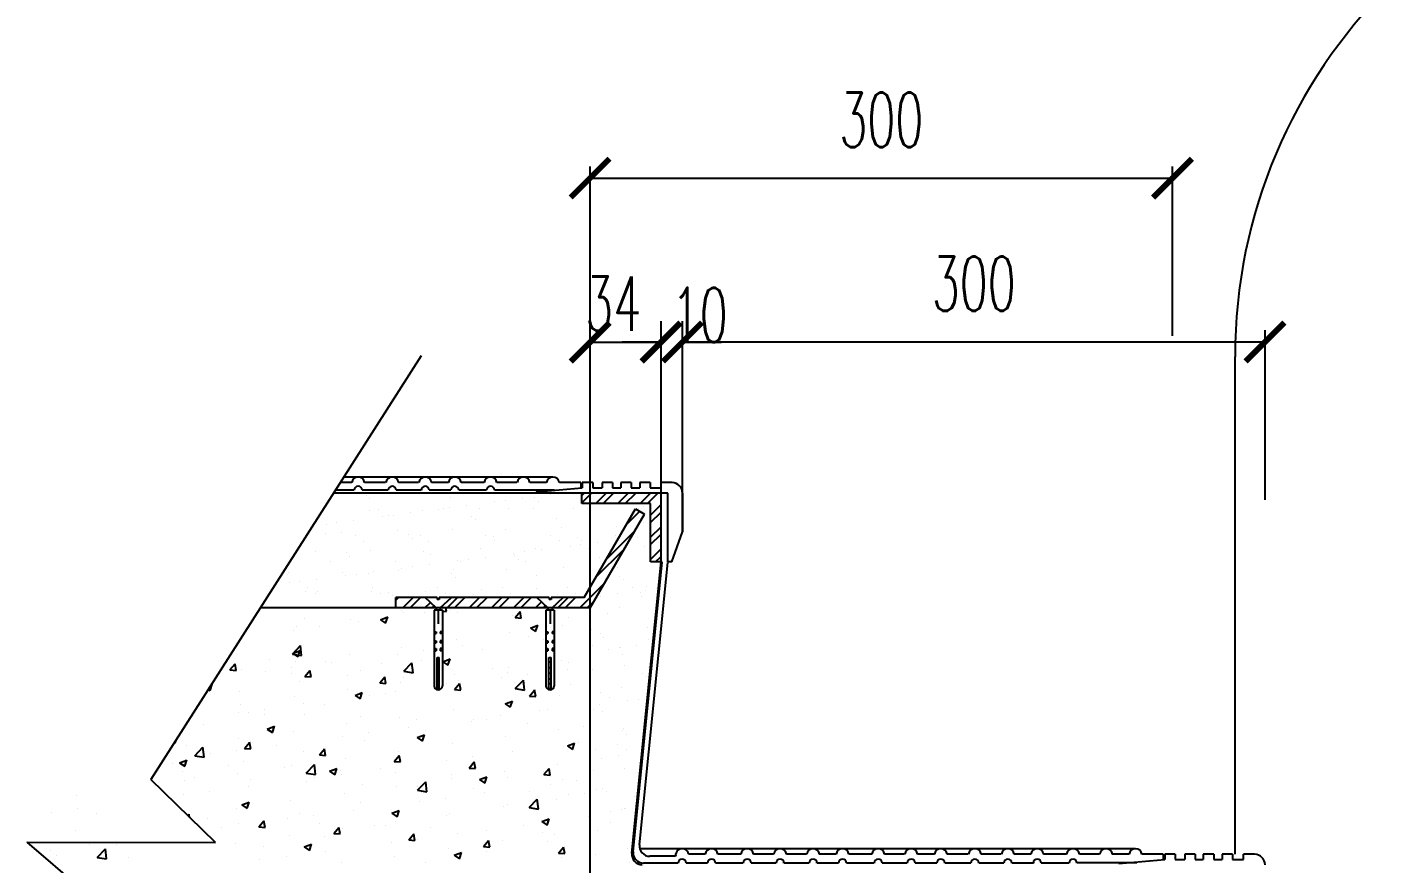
# Model space of a CAD drawing. Extents: x 417906 to 836305, y 43280 to 86914.
# Drawn here: x 418117.384 to 418120.856, y 43442.264 to 43444.416 of the extents above; entities that cross this region are included whole.
import ezdxf

# ---------------------------------------------------------------- set-up
doc = ezdxf.new("R2010")
doc.units = 0
doc.header["$MEASUREMENT"] = 0
doc.header["$PDMODE"] = 3
doc.header["$PDSIZE"] = 0.1
doc.layers.get('0').update_dxf_attribs({"linetype": 'CONTINUOUS'})
doc.layers.get('DEFPOINTS').update_dxf_attribs({"linetype": 'CONTINUOUS'})
for name, color, linetype in [('DIM', 4, 'CONTINUOUS'), ('ELE', 3, 'CONTINUOUS'), ('WALL', 6, 'CONTINUOUS')]:
    doc.layers.add(name, color=color, linetype=linetype)
doc.styles.add('ROMANS', font='ROMANS.shx', dxfattribs={"width": 0.6})
doc.dimstyles.new('R50', dxfattribs={"dimscale": 0, "dimtxt": 0.14, "dimasz": 0.1, "dimexe": 0.03, "dimexo": 0.03, "dimgap": 0.08, "dimtad": 1, "dimdec": 0, "dimlfac": 1000, "dimzin": 13, "dimdsep": 46, "dimtxsty": 'ROMANS', "dimblk": 'ARCHTICK', "dimcen": 0.09, "dimclrd": 4, "dimclre": 4, "dimclrt": 2, "dimadec": 0, "dimazin": 0, "dimtfac": 1, "dimtdec": 0, "dimtofl": 0, "dimtmove": 2, "dimatfit": 3, "dimldrblk": 'CLOSEDBLANK', "dimfxl": 0, "dimtolj": 1, "dimtzin": 0, "dimarcsym": 0})

# ---------------------------------------------------------------- blocks, each defined once
blk = doc.blocks.new('*X40')
at = {"layer": 'DIM', "color": 0}
for p, q in [((159.7671, 409.0146), (159.8138, 409.0612)), ((159.7671, 409.0499), (159.7784, 409.0612)), ((159.8345, 409.0112), (159.8845, 409.0612)), ((159.8698, 409.0112), (159.9198, 409.0612)), ((159.9405, 409.0112), (159.9905, 409.0612)), ((159.9759, 409.0112), (160.0259, 409.0612)), ((160.0466, 409.0112), (160.0966, 409.0612)), ((160.082, 409.0112), (160.132, 409.0612)), ((160.0971, 408.9557), (160.1471, 409.0057)), ((160.0971, 408.9203), (160.1471, 408.9703)), ((160.0971, 408.8496), (160.1471, 408.8996)), ((160.0971, 408.8142), (160.1471, 408.8642)), ((160.0971, 408.7435), (160.1471, 408.7935)), ((160.1202, 408.7312), (160.1471, 408.7582))]:
    blk.add_line(p, q, dxfattribs=at)
blk = doc.blocks.new('_ARCHTICK')
at = {"color": 0, "linetype": 'ByBlock', "const_width": 0.15}
blk.add_lwpolyline([(-0.5, -0.5), (0.5, 0.5)], dxfattribs=at)
blk = doc.blocks.new('*D62')
at = {"layer": 'DEFPOINTS', "color": 0}
for p in [(418119.0171, 43443.6047), (418118.8343, 43443.37), (418119.0171, 43443.37)]:
    blk.add_point(p, dxfattribs=at)
at = {"layer": 'DIM', "color": 4, "lineweight": -2}
for p, q in [((418118.8343, 43443.4), (418118.8343, 43443.6347)), ((418119.0171, 43443.4), (418119.0171, 43443.6347)), ((418118.8343, 43443.6047), (418119.0171, 43443.6047))]:
    blk.add_line(p, q, dxfattribs=at)
at = {"layer": 'DIM', "color": 4, "lineweight": -2, "xscale": 0.1, "yscale": 0.1, "zscale": 0.1, "rotation": 180}
blk.add_blockref('_ARCHTICK', (418118.8343, 43443.6047), dxfattribs=at)
at = {"layer": 'DIM', "color": 4, "lineweight": -2, "xscale": 0.1, "yscale": 0.1, "zscale": 0.1}
blk.add_blockref('_ARCHTICK', (418119.0171, 43443.6047), dxfattribs=at)
at = {"layer": 'DIM', "color": 2, "insert": (418118.8939, 43443.7039), "char_height": 0.14, "attachment_point": 5, "style": 'ROMANS'}
blk.add_mtext('\\A1;34', dxfattribs=at)
blk = doc.blocks.new('_ClosedBlank')
at = {"color": 0, "linetype": 'ByBlock', "lineweight": -2}
for p, q in [((-1, 0.167), (0, 0)), ((-1, 0.167), (-1, -0.167)), ((0, 0), (-1, -0.167))]:
    blk.add_line(p, q, dxfattribs=at)
blk = doc.blocks.new('*D61')
at = {"layer": 'DEFPOINTS', "color": 0}
for p in [(418119.0724, 43443.6051), (418119.0171, 43443.391), (418119.0724, 43443.391)]:
    blk.add_point(p, dxfattribs=at)
at = {"layer": 'DIM', "color": 4, "lineweight": -2}
for p, q in [((418119.0171, 43443.421), (418119.0171, 43443.6351)), ((418119.0724, 43443.421), (418119.0724, 43443.6351)), ((418119.0171, 43443.6051), (418118.9171, 43443.6051)), ((418119.0724, 43443.6051), (418119.1724, 43443.6051))]:
    blk.add_line(p, q, dxfattribs=at)
at = {"layer": 'DIM', "color": 4, "lineweight": -2, "xscale": 0.1, "yscale": 0.1, "zscale": 0.1}
blk.add_blockref('_ARCHTICK', (418119.0171, 43443.6051), dxfattribs=at)
at = {"layer": 'DIM', "color": 4, "lineweight": -2, "xscale": 0.1, "yscale": 0.1, "zscale": 0.1, "rotation": 180}
blk.add_blockref('_ARCHTICK', (418119.0724, 43443.6051), dxfattribs=at)
at = {"layer": 'DIM', "color": 2, "insert": (418119.1168, 43443.6748), "char_height": 0.14, "attachment_point": 5, "style": 'ROMANS'}
blk.add_mtext('\\A1;10', dxfattribs=at)
blk = doc.blocks.new('*D60')
at = {"layer": 'DEFPOINTS', "color": 0}
for p in [(418120.5724, 43443.6053), (418119.0724, 43443.1691), (418120.5724, 43443.1691)]:
    blk.add_point(p, dxfattribs=at)
at = {"layer": 'DIM', "color": 4, "lineweight": -2}
for p, q in [((418119.0724, 43443.1991), (418119.0724, 43443.6353)), ((418120.5724, 43443.1991), (418120.5724, 43443.6353)), ((418119.0724, 43443.6053), (418120.5724, 43443.6053))]:
    blk.add_line(p, q, dxfattribs=at)
at = {"layer": 'DIM', "color": 4, "lineweight": -2, "xscale": 0.1, "yscale": 0.1, "zscale": 0.1, "rotation": 180}
blk.add_blockref('_ARCHTICK', (418119.0724, 43443.6053), dxfattribs=at)
at = {"layer": 'DIM', "color": 4, "lineweight": -2, "xscale": 0.1, "yscale": 0.1, "zscale": 0.1}
blk.add_blockref('_ARCHTICK', (418120.5724, 43443.6053), dxfattribs=at)
at = {"layer": 'DIM', "color": 2, "insert": (418119.8224, 43443.7553), "char_height": 0.14, "attachment_point": 5, "style": 'ROMANS'}
blk.add_mtext('\\A1;300', dxfattribs=at)
blk = doc.blocks.new('*D59')
at = {"layer": 'DEFPOINTS', "color": 0}
for p in [(418120.3343, 43444.0272), (418118.8343, 43443.591), (418120.3343, 43443.591)]:
    blk.add_point(p, dxfattribs=at)
at = {"layer": 'DIM', "color": 4, "lineweight": -2}
for p, q in [((418118.8343, 43443.621), (418118.8343, 43444.0572)), ((418120.3343, 43443.621), (418120.3343, 43444.0572)), ((418118.8343, 43444.0272), (418120.3343, 43444.0272))]:
    blk.add_line(p, q, dxfattribs=at)
at = {"layer": 'DIM', "color": 4, "lineweight": -2, "xscale": 0.1, "yscale": 0.1, "zscale": 0.1, "rotation": 180}
blk.add_blockref('_ARCHTICK', (418118.8343, 43444.0272), dxfattribs=at)
at = {"layer": 'DIM', "color": 4, "lineweight": -2, "xscale": 0.1, "yscale": 0.1, "zscale": 0.1}
blk.add_blockref('_ARCHTICK', (418120.3343, 43444.0272), dxfattribs=at)
at = {"layer": 'DIM', "color": 2, "insert": (418119.5843, 43444.1772), "char_height": 0.14, "attachment_point": 5, "style": 'ROMANS'}
blk.add_mtext('\\A1;300', dxfattribs=at)
blk = doc.blocks.new('*X39')
at = {"layer": 'DIM', "color": 0}
for p, q in [((159.9804, 408.9097), (160.0444, 408.9736)), ((159.8828, 408.7413), (160.0204, 408.8789)), ((159.834, 408.6571), (159.9716, 408.7948)), ((159.7587, 408.5112), (159.8739, 408.6264)), ((158.8771, 408.5488), (158.8895, 408.5612)), ((158.9102, 408.5112), (158.9602, 408.5612)), ((158.9456, 408.5112), (158.9956, 408.5612)), ((159.0163, 408.5112), (159.0424, 408.5373)), ((159.0516, 408.5112), (159.0606, 408.5202)), ((159.1223, 408.5112), (159.1723, 408.5612)), ((159.1577, 408.5112), (159.2077, 408.5612)), ((159.2284, 408.5112), (159.2784, 408.5612)), ((159.2638, 408.5112), (159.3138, 408.5612)), ((159.3345, 408.5112), (159.3845, 408.5612)), ((159.3698, 408.5112), (159.4198, 408.5612)), ((159.4405, 408.5112), (159.4905, 408.5612)), ((159.4759, 408.5112), (159.5259, 408.5612)), ((159.5466, 408.5112), (159.5752, 408.5398)), ((159.582, 408.5112), (159.5934, 408.5227)), ((159.6527, 408.5112), (159.7027, 408.5612)), ((159.688, 408.5112), (159.738, 408.5612)), ((159.7941, 408.5112), (159.8251, 408.5422))]:
    blk.add_line(p, q, dxfattribs=at)
blk = doc.blocks.new('*X35')
at = {"layer": 'DIM', "color": 0}
for p, q in [((158.6369, 408.5107), (158.6369, 408.5107)), ((158.73, 408.5089), (158.73, 408.5089)), ((159.1001, 408.5098), (159.1013, 408.5112)), ((159.119, 408.4942), (159.1159, 408.5112)), ((159.1406, 408.5038), (159.1406, 408.5038)), ((158.4384, 408.4589), (158.4384, 408.4589)), ((158.6595, 408.4557), (158.6595, 408.4557)), ((158.6997, 408.4458), (158.6997, 408.4458)), ((158.8031, 408.4545), (158.8381, 408.4679)), ((158.8031, 408.4545), (158.8279, 408.4377)), ((158.8279, 408.4378), (158.8381, 408.468)), ((158.9038, 408.4994), (158.9038, 408.4994)), ((158.9121, 408.4878), (158.9121, 408.4878)), ((159.0154, 408.4873), (159.0154, 408.4873)), ((159.1001, 408.4958), (159.119, 408.4941)), ((159.1707, 408.4881), (159.1707, 408.4881)), ((159.4376, 408.4768), (159.4376, 408.4768)), ((159.4478, 408.4654), (159.4719, 408.4941)), ((159.4478, 408.4654), (159.4777, 408.4627)), ((159.4777, 408.4628), (159.4719, 408.4942)), ((159.7045, 408.4655), (159.7045, 408.4655)), ((158.3851, 408.4044), (158.3851, 408.4044)), ((158.4028, 408.4205), (158.4028, 408.4205)), ((158.5103, 408.4208), (158.5103, 408.4208)), ((159.4224, 408.394), (159.4224, 408.394)), ((159.5216, 408.4145), (159.5566, 408.4279)), ((159.5216, 408.4145), (159.5465, 408.3977)), ((159.5465, 408.3977), (159.5566, 408.428)), ((159.6394, 408.3896), (159.6394, 408.3896)), ((159.675, 408.426), (159.675, 408.426)), ((159.8064, 408.434), (159.8071, 408.4348)), ((159.8064, 408.434), (159.8071, 408.4339)), ((158.3815, 408.2903), (158.4204, 408.3309)), ((158.4259, 408.2835), (158.4204, 408.331)), ((158.906, 408.3213), (158.906, 408.3213)), ((159.1657, 408.3588), (159.1657, 408.3588)), ((159.1984, 408.3315), (159.1984, 408.3315)), ((159.2925, 408.3107), (159.2925, 408.3107)), ((159.5142, 408.3731), (159.5142, 408.3731)), ((159.5841, 408.3608), (159.5841, 408.3608)), ((158.2726, 408.2664), (158.2726, 408.2664)), ((158.3815, 408.2903), (158.4259, 408.2834)), ((158.383, 408.2932), (158.418, 408.3067)), ((158.383, 408.2932), (158.4078, 408.2765)), ((158.3967, 408.2541), (158.3967, 408.2541)), ((158.4078, 408.2765), (158.418, 408.3067)), ((158.5395, 408.2552), (158.5395, 408.2552)), ((158.5681, 408.2486), (158.5681, 408.2486)), ((158.6535, 408.2893), (158.6535, 408.2893)), ((158.8839, 408.2901), (158.8839, 408.2901)), ((158.9151, 408.2076), (158.954, 408.2482)), ((158.9596, 408.2007), (158.954, 408.2482)), ((159.001, 408.2607), (159.001, 408.2607)), ((159.0091, 408.3066), (159.0091, 408.3066)), ((159.1015, 408.2532), (159.1365, 408.2666)), ((159.1015, 408.2532), (159.1264, 408.2364)), ((159.1264, 408.2365), (159.1365, 408.2667)), ((159.6689, 408.2596), (159.6689, 408.2596)), ((159.704, 408.251), (159.704, 408.251)), ((158.0826, 408.2148), (158.1067, 408.2435)), ((158.0826, 408.2148), (158.1125, 408.2121)), ((158.1125, 408.2122), (158.1067, 408.2436)), ((158.1111, 408.2105), (158.1111, 408.2105)), ((158.1371, 408.2166), (158.1371, 408.2166)), ((158.2536, 408.2072), (158.2536, 408.2072)), ((158.378, 408.1993), (158.378, 408.1993)), ((158.3788, 408.2236), (158.3788, 408.2236)), ((158.4413, 408.1834), (158.4654, 408.2121)), ((158.4413, 408.1834), (158.4711, 408.1808)), ((158.4711, 408.1808), (158.4654, 408.2122)), ((158.6449, 408.188), (158.6449, 408.188)), ((158.7094, 408.2106), (158.7094, 408.2106)), ((158.7999, 408.152), (158.824, 408.1807)), ((158.8064, 408.2439), (158.8064, 408.2439)), ((158.8298, 408.1495), (158.824, 408.1808)), ((158.9151, 408.2076), (158.9596, 408.2007)), ((159.1596, 408.1923), (159.1596, 408.1923)), ((159.3402, 408.2213), (159.3402, 408.2213)), ((159.4124, 408.2009), (159.4124, 408.2009)), ((159.4164, 408.2276), (159.4164, 408.2276)), ((159.5079, 408.1924), (159.5079, 408.1924)), ((159.6972, 408.2173), (159.6972, 408.2173)), ((157.9789, 408.1211), (157.9877, 408.1152)), ((157.9877, 408.1153), (157.9978, 408.1455)), ((157.9932, 408.1436), (157.9979, 408.1454)), ((158.4178, 408.1605), (158.4178, 408.1605)), ((158.6474, 408.1228), (158.6474, 408.1228)), ((158.7999, 408.152), (158.8298, 408.1494)), ((158.8999, 408.1549), (158.8999, 408.1549)), ((158.9118, 408.1767), (158.9118, 408.1767)), ((159.1208, 408.1509), (159.1208, 408.1509)), ((159.1585, 408.1206), (159.1826, 408.1494)), ((159.1585, 408.1206), (159.1884, 408.118)), ((159.1788, 408.1654), (159.1788, 408.1654)), ((159.1884, 408.1181), (159.1826, 408.1494)), ((159.3827, 408.1759), (159.3827, 408.1759)), ((159.4457, 408.1542), (159.4457, 408.1542)), ((159.4487, 408.1248), (159.4877, 408.1654)), ((159.4487, 408.1248), (159.4932, 408.1179)), ((159.4932, 408.118), (159.4877, 408.1655)), ((159.5171, 408.0893), (159.5413, 408.118)), ((159.547, 408.0867), (159.5412, 408.1181)), ((159.7126, 408.1429), (159.7126, 408.1429)), ((158.1262, 408.1105), (158.1262, 408.1105)), ((158.3907, 408.0876), (158.3907, 408.0876)), ((158.4366, 408.0514), (158.4366, 408.0514)), ((158.6814, 408.0919), (158.7164, 408.1054)), ((158.6814, 408.0919), (158.7063, 408.0751)), ((158.7063, 408.0752), (158.7164, 408.1054)), ((158.7524, 408.0929), (158.7524, 408.0929)), ((158.8292, 408.1008), (158.8292, 408.1008)), ((158.8775, 408.1094), (158.8775, 408.1094)), ((159.4, 408.0519), (159.435, 408.0653)), ((159.4, 408.0519), (159.4248, 408.0351)), ((159.4103, 408.0611), (159.4103, 408.0611)), ((159.4248, 408.0352), (159.435, 408.0654)), ((159.5171, 408.0893), (159.547, 408.0866)), ((159.6628, 408.0931), (159.6628, 408.0931)), ((158.1221, 408.01), (158.1221, 408.01)), ((158.131, 408.0502), (158.131, 408.0502)), ((158.1731, 408.0123), (158.1731, 408.0123)), ((158.246, 408.0007), (158.246, 408.0007)), ((158.2472, 408.0264), (158.2472, 408.0264)), ((158.44, 408.001), (158.44, 408.001)), ((158.5376, 408.0508), (158.5376, 408.0508)), ((158.7069, 407.9897), (158.7069, 407.9897)), ((158.8939, 407.9884), (158.8939, 407.9884)), ((159.1536, 408.0259), (159.1536, 408.0259)), ((159.3763, 407.9952), (159.3763, 407.9952)), ((159.5657, 408.0201), (159.5657, 408.0201)), ((159.6033, 408.0259), (159.6033, 408.0259)), ((157.9544, 407.9507), (157.9544, 407.9507)), ((158.2613, 407.9307), (158.2963, 407.9441)), ((158.2613, 407.9307), (158.2862, 407.9139)), ((158.2862, 407.914), (158.2963, 407.9442)), ((158.6413, 407.9564), (158.6413, 407.9564)), ((158.9354, 407.9371), (158.9354, 407.9371)), ((158.9739, 407.9784), (158.9739, 407.9784)), ((159.0201, 407.9258), (159.0201, 407.9258)), ((159.2408, 407.9672), (159.2408, 407.9672)), ((159.2512, 407.9787), (159.2512, 407.9787)), ((159.3117, 407.9759), (159.3117, 407.9759)), ((159.5077, 407.9559), (159.5077, 407.9559)), ((159.6567, 407.9267), (159.6567, 407.9267)), ((159.7746, 407.9446), (159.7746, 407.9446)), ((157.8173, 407.8679), (157.8233, 407.8674)), ((157.8233, 407.8675), (157.8219, 407.875)), ((158.1249, 407.8837), (158.1249, 407.8837)), ((158.152, 407.8387), (158.1761, 407.8674)), ((158.1819, 407.8361), (158.1761, 407.8675)), ((158.3846, 407.9212), (158.3846, 407.9212)), ((158.6208, 407.8957), (158.6208, 407.8957)), ((158.7285, 407.8758), (158.7285, 407.8758)), ((158.746, 407.9122), (158.746, 407.9122)), ((158.9799, 407.8906), (159.0149, 407.9041)), ((158.9799, 407.8906), (159.0047, 407.8738)), ((159.0047, 407.8739), (159.0149, 407.9041)), ((159.1475, 407.8595), (159.1475, 407.8595)), ((159.4042, 407.8947), (159.4042, 407.8947)), ((159.6984, 407.8506), (159.7334, 407.864)), ((159.7233, 407.8339), (159.7334, 407.8641)), ((159.7499, 407.8645), (159.7499, 407.8645)), ((157.8723, 407.8517), (157.8723, 407.8517)), ((157.9141, 407.8033), (157.9531, 407.8439)), ((157.9141, 407.8033), (157.9586, 407.7964)), ((157.9586, 407.7964), (157.9531, 407.8439)), ((157.9905, 407.8127), (157.9905, 407.8127)), ((158.1157, 407.8292), (158.1157, 407.8292)), ((158.152, 407.8387), (158.1819, 407.8361)), ((158.3051, 407.8542), (158.3051, 407.8542)), ((158.4369, 407.8257), (158.4369, 407.8257)), ((158.5106, 407.8073), (158.5347, 407.836)), ((158.5106, 407.8073), (158.5405, 407.8047)), ((158.5405, 407.8047), (158.5347, 407.8361)), ((158.8693, 407.7759), (158.8934, 407.8046)), ((158.8878, 407.822), (158.8878, 407.822)), ((158.8991, 407.7734), (158.8934, 407.8047)), ((159.2448, 407.798), (159.2448, 407.798)), ((159.4342, 407.8229), (159.4342, 407.8229)), ((159.6984, 407.8506), (159.7233, 407.8338)), ((157.8088, 407.7681), (157.8088, 407.7681)), ((157.8412, 407.7694), (157.8762, 407.7828)), ((157.8412, 407.7694), (157.8661, 407.7526)), ((157.866, 407.7527), (157.8762, 407.7829)), ((158.0758, 407.7568), (158.0758, 407.7568)), ((158.1453, 407.7757), (158.1453, 407.7757)), ((158.3427, 407.7455), (158.3427, 407.7455)), ((158.3785, 407.7547), (158.3785, 407.7547)), ((158.4478, 407.7205), (158.4867, 407.7611)), ((158.4922, 407.7137), (158.4867, 407.7612)), ((158.5598, 407.7293), (158.5948, 407.7428)), ((158.5598, 407.7293), (158.5846, 407.7126)), ((158.5846, 407.7126), (158.5948, 407.7429)), ((158.6096, 407.7342), (158.6096, 407.7342)), ((158.6352, 407.79), (158.6352, 407.79)), ((158.8038, 407.7399), (158.8038, 407.7399)), ((158.8693, 407.7759), (158.8992, 407.7733)), ((159.1196, 407.7815), (159.1196, 407.7815)), ((159.2279, 407.7445), (159.252, 407.7733)), ((159.2279, 407.7445), (159.2578, 407.7419)), ((159.2578, 407.742), (159.252, 407.7733)), ((159.3981, 407.7282), (159.3981, 407.7282)), ((159.5865, 407.7132), (159.6106, 407.7419)), ((159.6164, 407.7106), (159.6106, 407.742)), ((159.6507, 407.7602), (159.6507, 407.7602)), ((157.8538, 407.7256), (157.8538, 407.7256)), ((157.8663, 407.6853), (157.8663, 407.6853)), ((157.9143, 407.7009), (157.9143, 407.7009)), ((158.1188, 407.7173), (158.1188, 407.7173)), ((158.1812, 407.6896), (158.1812, 407.6896)), ((158.4478, 407.7205), (158.4922, 407.7136)), ((158.4481, 407.6783), (158.4481, 407.6783)), ((158.4893, 407.6985), (158.4893, 407.6985)), ((158.6145, 407.715), (158.6145, 407.715)), ((158.715, 407.6671), (158.715, 407.6671)), ((158.8765, 407.723), (158.8765, 407.723)), ((158.9814, 407.6378), (159.0203, 407.6783)), ((159.0258, 407.6309), (159.0203, 407.6784)), ((159.1414, 407.693), (159.1414, 407.693)), ((159.1434, 407.7117), (159.1434, 407.7117)), ((159.2783, 407.6893), (159.3133, 407.7027)), ((159.2783, 407.6893), (159.3032, 407.6725)), ((159.2911, 407.6776), (159.2911, 407.6776)), ((159.3032, 407.6726), (159.3133, 407.7028)), ((159.4103, 407.7004), (159.4103, 407.7004)), ((159.5827, 407.7276), (159.5827, 407.7276)), ((159.5865, 407.7132), (159.6164, 407.7105)), ((159.6184, 407.6673), (159.6184, 407.6673)), ((159.6772, 407.6891), (159.6772, 407.6891)), ((159.7436, 407.6838), (159.7436, 407.6838)), ((157.3498, 407.6126), (157.3498, 407.6126)), ((157.859, 407.6155), (157.859, 407.6155)), ((157.9842, 407.632), (157.9842, 407.632)), ((158.1735, 407.657), (158.1735, 407.657)), ((158.6291, 407.6235), (158.6291, 407.6235)), ((158.8817, 407.6555), (158.8817, 407.6555)), ((158.9814, 407.6378), (159.0259, 407.6309)), ((158.9819, 407.6558), (158.9819, 407.6558)), ((158.9995, 407.6275), (158.9995, 407.6275)), ((159.1133, 407.6008), (159.1133, 407.6008)), ((159.2488, 407.6445), (159.2488, 407.6445)), ((159.3026, 407.6257), (159.3026, 407.6257)), ((159.5157, 407.6332), (159.5157, 407.6332)), ((159.7025, 407.6178), (159.7025, 407.6178)), ((159.7826, 407.622), (159.7826, 407.622)), ((157.3539, 407.549), (157.3539, 407.549)), ((158.1127, 407.5508), (158.1127, 407.5508)), ((158.1396, 407.5681), (158.1746, 407.5815)), ((158.1396, 407.5681), (158.1645, 407.5513)), ((158.1645, 407.5514), (158.1746, 407.5816)), ((158.3724, 407.5883), (158.3724, 407.5883)), ((158.6723, 407.5427), (158.6723, 407.5427)), ((158.7079, 407.5775), (158.7079, 407.5775)), ((158.8582, 407.528), (158.8932, 407.5415)), ((158.8831, 407.5113), (158.8932, 407.5415)), ((158.9881, 407.5843), (158.9881, 407.5843)), ((159.392, 407.5618), (159.392, 407.5618)), ((159.4109, 407.5678), (159.4109, 407.5678)), ((159.515, 407.555), (159.554, 407.5956)), ((159.515, 407.555), (159.5595, 407.5481)), ((159.5595, 407.5482), (159.5539, 407.5956)), ((159.6446, 407.5938), (159.6446, 407.5938)), ((157.2287, 407.5326), (157.2287, 407.5326)), ((157.4425, 407.5252), (157.4425, 407.5252)), ((157.8814, 407.5161), (157.8869, 407.5227)), ((157.8895, 407.5082), (157.8868, 407.5227)), ((157.9763, 407.5026), (157.9763, 407.5026)), ((158.1247, 407.4773), (158.1247, 407.4773)), ((158.2214, 407.4626), (158.2455, 407.4913)), ((158.2432, 407.4914), (158.2432, 407.4914)), ((158.2513, 407.46), (158.2455, 407.4914)), ((158.3578, 407.5013), (158.3578, 407.5013)), ((158.4163, 407.5274), (158.4163, 407.5274)), ((158.4829, 407.5178), (158.4829, 407.5178)), ((158.5101, 407.4801), (158.5101, 407.4801)), ((158.8582, 407.528), (158.8831, 407.5113)), ((158.8756, 407.4891), (158.8756, 407.4891)), ((159.1193, 407.5177), (159.1193, 407.5177)), ((159.1353, 407.5266), (159.1353, 407.5266)), ((159.4869, 407.4701), (159.4869, 407.4701)), ((159.5768, 407.488), (159.6118, 407.5014)), ((159.5768, 407.488), (159.6016, 407.4712)), ((159.6016, 407.4713), (159.6118, 407.5015)), ((159.612, 407.4866), (159.612, 407.4866)), ((159.8014, 407.5115), (159.8014, 407.5115)), ((157.3438, 407.4461), (157.3438, 407.4461)), ((158.042, 407.4597), (158.042, 407.4597)), ((158.2214, 407.4626), (158.2513, 407.46)), ((158.3663, 407.4219), (158.3663, 407.4219)), ((158.5361, 407.4176), (158.5361, 407.4176)), ((158.58, 407.4312), (158.6041, 407.4599)), ((158.58, 407.4312), (158.6099, 407.4286)), ((158.6099, 407.4287), (158.6041, 407.46)), ((158.6231, 407.4571), (158.6231, 407.4571)), ((158.777, 407.4688), (158.777, 407.4688)), ((158.8277, 407.4677), (158.8277, 407.4677)), ((158.9386, 407.3998), (158.9627, 407.4285)), ((158.9685, 407.3973), (158.9627, 407.4286)), ((159.0439, 407.4575), (159.0439, 407.4575)), ((159.1711, 407.4285), (159.1711, 407.4285)), ((159.3108, 407.4462), (159.3108, 407.4462)), ((159.5777, 407.435), (159.5777, 407.435)), ((159.6385, 407.4273), (159.6385, 407.4273)), ((157.2223, 407.3518), (157.2223, 407.3518)), ((157.4117, 407.3768), (157.4117, 407.3768)), ((157.4468, 407.3162), (157.4858, 407.3568)), ((157.4913, 407.3094), (157.4858, 407.3569)), ((157.5415, 407.3772), (157.5415, 407.3772)), ((158.1067, 407.3844), (158.1067, 407.3844)), ((158.2445, 407.3676), (158.2445, 407.3676)), ((158.4381, 407.3668), (158.4731, 407.3802)), ((158.4381, 407.3668), (158.463, 407.35)), ((158.463, 407.3501), (158.4731, 407.3803)), ((158.5408, 407.3455), (158.5408, 407.3455)), ((158.8565, 407.3871), (158.8565, 407.3871)), ((158.9386, 407.3998), (158.9685, 407.3972)), ((158.9817, 407.4036), (158.9817, 407.4036)), ((159.1292, 407.3601), (159.1292, 407.3601)), ((159.2973, 407.3684), (159.3214, 407.3972)), ((159.2973, 407.3684), (159.3272, 407.3658)), ((159.3102, 407.3427), (159.3102, 407.3427)), ((159.3271, 407.3659), (159.3214, 407.3972)), ((159.386, 407.3953), (159.386, 407.3953)), ((159.6018, 407.3928), (159.6018, 407.3928)), ((159.6559, 407.3371), (159.68, 407.3658)), ((159.6858, 407.3345), (159.68, 407.3659)), ((157.2499, 407.3272), (157.2499, 407.3272)), ((157.4468, 407.3162), (157.4913, 407.3093)), ((157.5974, 407.3172), (157.5974, 407.3172)), ((158.2262, 407.3041), (158.2262, 407.3041)), ((158.3514, 407.3206), (158.3514, 407.3206)), ((158.617, 407.2906), (158.617, 407.2906)), ((158.8695, 407.3226), (158.8695, 407.3226)), ((159.0187, 407.2927), (159.0187, 407.2927)), ((159.1567, 407.3267), (159.1917, 407.3402)), ((159.1567, 407.3267), (159.1815, 407.31)), ((159.1815, 407.31), (159.1917, 407.3402)), ((159.6559, 407.3371), (159.6858, 407.3345)), ((159.6699, 407.3143), (159.6699, 407.3143))]:
    blk.add_line(p, q, dxfattribs=at)
blk = doc.blocks.new('*X34')
at = {"layer": 'DIM', "color": 0}
for p, q in [((158.7344, 409.05), (158.7344, 409.05)), ((158.7528, 409.0332), (158.7528, 409.0332)), ((159.1404, 409.0412), (159.1404, 409.0412)), ((159.4022, 409.0259), (159.4022, 409.0259)), ((159.4835, 409.0366), (159.4835, 409.0366)), ((159.5406, 409.0378), (159.5406, 409.0378)), ((159.559, 409.0209), (159.559, 409.0209)), ((159.6193, 409.0545), (159.6193, 409.0545)), ((158.7496, 408.9775), (158.7496, 408.9775)), ((158.7955, 408.9846), (158.7955, 408.9846)), ((158.8639, 408.9551), (158.8639, 408.9551)), ((158.9451, 408.9658), (158.9451, 408.9658)), ((159.0054, 408.9763), (159.0054, 408.9763)), ((159.081, 408.9836), (159.081, 408.9836)), ((159.1069, 408.9851), (159.1069, 408.9851)), ((159.133, 408.9905), (159.133, 408.9905)), ((159.2143, 409.0012), (159.2143, 409.0012)), ((159.2755, 408.986), (159.2755, 408.986)), ((159.3502, 409.0191), (159.3502, 409.0191)), ((159.4183, 408.9857), (159.4183, 408.9857)), ((159.5373, 408.9894), (159.5373, 408.9894)), ((159.7297, 408.9863), (159.7297, 408.9863)), ((159.7931, 408.9882), (159.7931, 408.9882)), ((160.0411, 408.9868), (160.0411, 408.9868)), ((160.0632, 408.9979), (160.0632, 408.9979)), ((158.5426, 408.9128), (158.5426, 408.9128)), ((158.5947, 408.9196), (158.5947, 408.9196)), ((158.676, 408.9303), (158.676, 408.9303)), ((158.8118, 408.9482), (158.8118, 408.9482)), ((158.8398, 408.9534), (158.8398, 408.9534)), ((159.24, 408.95), (159.24, 408.95)), ((159.2584, 408.9331), (159.2584, 408.9331)), ((159.646, 408.9412), (159.646, 408.9412)), ((159.6725, 408.8956), (159.6725, 408.8956)), ((159.9342, 408.899), (159.9342, 408.899)), ((160.0646, 408.9208), (160.0646, 408.9208)), ((158.5392, 408.8657), (158.5392, 408.8657)), ((158.6147, 408.8741), (158.6147, 408.8741)), ((158.6823, 408.8577), (158.6823, 408.8577)), ((158.7244, 408.8309), (158.7244, 408.8309)), ((158.8848, 408.8838), (158.8848, 408.8838)), ((158.9393, 408.8622), (158.9393, 408.8622)), ((158.9578, 408.8453), (158.9578, 408.8453)), ((158.9937, 408.8583), (158.9937, 408.8583)), ((159.0358, 408.8314), (159.0358, 408.8314)), ((159.1466, 408.8871), (159.1466, 408.8871)), ((159.3051, 408.8589), (159.3051, 408.8589)), ((159.3454, 408.8534), (159.3454, 408.8534)), ((159.3473, 408.832), (159.3473, 408.832)), ((159.4024, 408.8859), (159.4024, 408.8859)), ((159.6165, 408.8594), (159.6165, 408.8594)), ((159.6587, 408.8326), (159.6587, 408.8326)), ((159.7455, 408.85), (159.7455, 408.85)), ((159.764, 408.8331), (159.764, 408.8331)), ((159.9279, 408.86), (159.9279, 408.86)), ((160.0328, 408.85), (160.0328, 408.85)), ((158.4941, 408.7815), (158.4941, 408.7815)), ((158.6387, 408.7745), (158.6387, 408.7745)), ((158.7559, 408.7849), (158.7559, 408.7849)), ((159.0117, 408.7836), (159.0117, 408.7836)), ((159.0448, 408.7656), (159.0448, 408.7656)), ((159.2818, 408.7934), (159.2818, 408.7934)), ((159.4424, 408.7723), (159.4424, 408.7723)), ((159.4449, 408.7622), (159.4449, 408.7622)), ((159.4944, 408.7792), (159.4944, 408.7792)), ((159.5436, 408.7967), (159.5436, 408.7967)), ((159.5757, 408.7899), (159.5757, 408.7899)), ((159.7115, 408.8077), (159.7115, 408.8077)), ((159.7636, 408.8146), (159.7636, 408.8146)), ((159.7994, 408.7955), (159.7994, 408.7955)), ((159.8449, 408.8253), (159.8449, 408.8253)), ((160.0695, 408.8052), (160.0695, 408.8052)), ((158.5648, 408.7336), (158.5648, 408.7336)), ((158.6572, 408.7576), (158.6572, 408.7576)), ((158.8762, 408.7342), (158.8762, 408.7342)), ((158.904, 408.7014), (158.904, 408.7014)), ((158.9561, 408.7083), (158.9561, 408.7083)), ((159.0373, 408.719), (159.0373, 408.719)), ((159.1732, 408.7369), (159.1732, 408.7369)), ((159.1877, 408.7347), (159.1877, 408.7347)), ((159.2252, 408.7437), (159.2252, 408.7437)), ((159.3065, 408.7544), (159.3065, 408.7544)), ((159.4634, 408.7453), (159.4634, 408.7453)), ((159.4991, 408.7353), (159.4991, 408.7353)), ((159.6788, 408.7029), (159.6788, 408.7029)), ((159.8105, 408.7359), (159.8105, 408.7359)), ((159.851, 408.7533), (159.851, 408.7533)), ((159.9405, 408.7063), (159.9405, 408.7063)), ((158.3566, 408.6698), (158.3566, 408.6698)), ((158.3652, 408.6826), (158.3652, 408.6826)), ((158.4177, 408.6374), (158.4177, 408.6374)), ((158.499, 408.6481), (158.499, 408.6481)), ((158.621, 408.6814), (158.621, 408.6814)), ((158.6348, 408.666), (158.6348, 408.666)), ((158.6869, 408.6728), (158.6869, 408.6728)), ((158.7442, 408.6779), (158.7442, 408.6779)), ((158.7682, 408.6835), (158.7682, 408.6835)), ((158.8911, 408.6911), (158.8911, 408.6911)), ((159.1443, 408.6744), (159.1443, 408.6744)), ((159.1529, 408.6944), (159.1529, 408.6944)), ((159.1627, 408.6575), (159.1627, 408.6575)), ((159.4087, 408.6932), (159.4087, 408.6932)), ((159.5504, 408.6656), (159.5504, 408.6656)), ((159.9505, 408.6621), (159.9505, 408.6621)), ((159.9689, 408.6453), (159.9689, 408.6453)), ((158.3656, 408.6306), (158.3656, 408.6306)), ((158.4436, 408.5901), (158.4436, 408.5901)), ((158.4516, 408.6068), (158.4516, 408.6068)), ((158.4938, 408.5799), (158.4938, 408.5799)), ((158.5004, 408.5888), (158.5004, 408.5888)), ((158.7622, 408.5922), (158.7622, 408.5922)), ((158.763, 408.6073), (158.763, 408.6073)), ((158.8052, 408.5805), (158.8052, 408.5805)), ((158.8437, 408.5867), (158.8437, 408.5867)), ((158.8621, 408.5698), (158.8621, 408.5698)), ((159.018, 408.591), (159.018, 408.591)), ((159.0744, 408.6079), (159.0744, 408.6079)), ((159.1166, 408.581), (159.1166, 408.581)), ((159.2497, 408.5778), (159.2497, 408.5778)), ((159.2881, 408.6007), (159.2881, 408.6007)), ((159.3859, 408.6085), (159.3859, 408.6085)), ((159.428, 408.5816), (159.428, 408.5816)), ((159.5499, 408.604), (159.5499, 408.604)), ((159.6499, 408.5744), (159.6499, 408.5744)), ((159.6973, 408.609), (159.6973, 408.609)), ((159.7394, 408.5822), (159.7394, 408.5822)), ((159.8558, 408.5678), (159.8558, 408.5678)), ((159.9371, 408.5785), (159.9371, 408.5785)), ((160.0087, 408.6096), (160.0087, 408.6096)), ((160.0509, 408.5827), (160.0509, 408.5827)), ((160.0729, 408.5964), (160.0729, 408.5964)), ((160.0758, 408.6125), (160.0758, 408.6125)), ((160.125, 408.6033), (160.125, 408.6033)), ((159.9468, 408.5136), (159.9468, 408.5136)), ((160.0559, 408.5655), (160.0559, 408.5655)), ((159.8913, 408.4855), (159.8913, 408.4855)), ((159.812, 408.4101), (159.812, 408.4101)), ((159.8549, 408.3866), (159.8549, 408.3866)), ((160.0821, 408.4198), (160.0821, 408.4198)), ((159.8202, 408.3318), (159.8202, 408.3318)), ((159.8733, 408.3697), (159.8733, 408.3697)), ((159.8959, 408.3142), (159.8959, 408.3142)), ((159.948, 408.321), (159.948, 408.321)), ((159.9531, 408.3209), (159.9531, 408.3209)), ((160.0293, 408.3317), (160.0293, 408.3317)), ((160.0894, 408.3592), (160.0894, 408.3592)), ((159.9603, 408.2899), (159.9603, 408.2899)), ((159.8183, 408.2174), (159.8183, 408.2174)), ((159.972, 408.235), (159.972, 408.235)), ((160.0598, 408.1987), (160.0598, 408.1987)), ((160.0782, 408.1819), (160.0782, 408.1819)), ((160.0884, 408.2272), (160.0884, 408.2272)), ((159.9594, 408.1282), (159.9594, 408.1282)), ((159.8588, 408.1082), (159.8588, 408.1082)), ((159.901, 408.0813), (159.901, 408.0813)), ((159.9881, 408.0674), (159.9881, 408.0674)), ((160.0402, 408.0743), (160.0402, 408.0743)), ((159.8246, 408.0247), (159.8246, 408.0247)), ((159.8523, 408.0495), (159.8523, 408.0495)), ((159.8646, 408.0144), (159.8646, 408.0144)), ((159.9642, 407.9232), (159.9642, 407.9232)), ((159.9657, 407.9356), (159.9657, 407.9356)), ((160.0528, 407.9846), (160.0528, 407.9846)), ((159.9396, 407.8578), (159.9396, 407.8578)), ((159.9826, 407.9063), (159.9826, 407.9063)), ((159.8309, 407.8321), (159.8309, 407.8321)), ((159.9445, 407.8028), (159.9445, 407.8028)), ((159.9817, 407.8309), (159.9817, 407.8309)), ((159.8112, 407.7852), (159.8112, 407.7852)), ((159.8221, 407.7337), (159.8221, 407.7337)), ((159.8632, 407.7921), (159.8632, 407.7921)), ((159.972, 407.7429), (159.972, 407.7429)), ((159.8372, 407.6394), (159.8372, 407.6394)), ((159.8685, 407.6476), (159.8685, 407.6476)), ((159.8869, 407.6307), (159.8869, 407.6307)), ((160.0203, 407.6074), (160.0203, 407.6074)), ((159.9034, 407.5384), (159.9034, 407.5384)), ((159.9554, 407.5453), (159.9554, 407.5453)), ((159.9739, 407.551), (159.9739, 407.551)), ((159.9783, 407.5502), (159.9783, 407.5502)), ((159.9029, 407.4832), (159.9029, 407.4832)), ((159.8435, 407.4467), (159.8435, 407.4467)), ((159.9846, 407.3575), (159.9846, 407.3575)), ((159.8318, 407.3296), (159.8318, 407.3296)), ((159.9956, 407.2916), (159.9956, 407.2916))]:
    blk.add_line(p, q, dxfattribs=at)

msp = doc.modelspace()

# ---------------------------------------------------------------- linework, layer by layer
at = {"layer": 'DIM'}
for p, q in [((418118.8343, 43442.9205), (418118.8343, 43443.8505)), ((418119.0171, 43443.2162), (418119.0171, 43443.6592)), ((418119.0724, 43443.1163), (418119.0724, 43443.6592)), ((418120.4951, 43442.2861), (418120.4951, 43443.5673))]:
    msp.add_line(p, q, dxfattribs=at)
msp.add_arc((418121.8392, 43443.5673), 1.3441, 90, 180, dxfattribs=at)
at = {"layer": 'ELE'}
for p, q in [((418118.3991, 43443.5693), (418117.7032, 43442.4786)), ((418118.2209, 43443.2431), (418118.191, 43443.2431)), ((418118.7389, 43443.2575), (418118.2002, 43443.2575)), ((418118.308, 43443.2431), (418118.2537, 43443.2431)), ((418118.393, 43443.2431), (418118.3415, 43443.2431)), ((418118.4696, 43443.2431), (418118.4261, 43443.2431)), ((418118.5615, 43443.2431), (418118.5023, 43443.2431)), ((418118.6458, 43443.2431), (418118.5943, 43443.2431)), ((418118.7225, 43443.2431), (418118.679, 43443.2431)), ((418118.8102, 43443.2431), (418118.7553, 43443.2431)), ((418118.8102, 43443.2431), (418118.8102, 43443.2296)), ((418118.8143, 43443.2431), (418118.8143, 43443.2296)), ((418118.8412, 43443.2431), (418118.8143, 43443.2431)), ((418118.8412, 43443.2431), (418118.8412, 43443.2296)), ((418118.8924, 43443.2431), (418118.8655, 43443.2431)), ((418118.8655, 43443.2431), (418118.8655, 43443.2296)), ((418118.8924, 43443.2431), (418118.8924, 43443.2296)), ((418118.9135, 43443.2431), (418118.9135, 43443.2296)), ((418118.9404, 43443.2431), (418118.9135, 43443.2431)), ((418118.9404, 43443.2431), (418118.9404, 43443.2296)), ((418118.989, 43443.2431), (418118.9621, 43443.2431)), ((418118.9621, 43443.2431), (418118.9621, 43443.2296)), ((418118.989, 43443.2431), (418118.989, 43443.2296)), ((418119.0455, 43443.2431), (418119.0171, 43443.2431)), ((418119.0171, 43443.2296), (418119.0171, 43443.2431)), ((418119.0343, 43443.2162), (418118.1738, 43443.2162)), ((418118.2271, 43443.2234), (418118.1784, 43443.2234)), ((418118.3148, 43443.2234), (418118.2476, 43443.2234)), ((418118.3998, 43443.2234), (418118.3353, 43443.2234)), ((418118.4758, 43443.2234), (418118.4203, 43443.2234)), ((418118.5677, 43443.2234), (418118.4963, 43443.2234)), ((418118.7424, 43443.2234), (418118.5881, 43443.2234)), ((418118.696, 43443.2193), (418118.8143, 43443.2296)), ((418118.696, 43443.2193), (418118.696, 43443.2162)), ((418118.8128, 43443.1893), (418118.8128, 43443.2162)), ((418118.8412, 43443.2296), (418118.8655, 43443.2296)), ((418118.8924, 43443.2296), (418118.9135, 43443.2296)), ((418118.9404, 43443.2296), (418118.9621, 43443.2296)), ((418118.989, 43443.2296), (418119.0171, 43443.2296)), ((418119.0171, 43443.0388), (418119.0171, 43443.2162)), ((418119.0343, 43443.0388), (418119.0343, 43443.2162)), ((418119.0724, 43443.2162), (418119.0724, 43443.1163)), ((418118.9902, 43443.1893), (418118.8128, 43443.1893)), ((418118.8188, 43442.9474), (418118.951, 43443.1754)), ((418118.951, 43443.1754), (418118.9743, 43443.1619)), ((418118.9902, 43443.0388), (418118.9902, 43443.1893)), ((418118.8343, 43442.9205), (418118.9743, 43443.1619)), ((418119.045, 43443.0388), (418119.0724, 43443.1163)), ((418118.9421, 43442.2888), (418119.0171, 43443.0388)), ((418118.9452, 43442.2932), (418119.0198, 43443.0385)), ((418118.9615, 43442.3105), (418119.0342, 43443.0371)), ((418119.0171, 43443.0388), (418118.9902, 43443.0388)), ((418119.0198, 43443.0388), (418119.0171, 43443.0388)), ((418119.045, 43443.0388), (418119.0344, 43443.0388)), ((418118.3343, 43442.9205), (418118.3343, 43442.9474)), ((418118.4408, 43442.9474), (418118.3343, 43442.9474)), ((418118.438, 43442.9205), (418118.4095, 43442.9474)), ((418118.4408, 43442.9474), (418118.4408, 43442.942)), ((418118.446, 43442.942), (418118.4408, 43442.942)), ((418118.446, 43442.9474), (418118.446, 43442.942)), ((418118.7287, 43442.9474), (418118.446, 43442.9474)), ((418118.4488, 43442.9205), (418118.4773, 43442.9474)), ((418118.7259, 43442.9205), (418118.6974, 43442.9474)), ((418118.7287, 43442.9474), (418118.7287, 43442.942)), ((418118.7339, 43442.942), (418118.7287, 43442.942)), ((418118.7339, 43442.9474), (418118.7339, 43442.942)), ((418118.8188, 43442.9474), (418118.7339, 43442.9474)), ((418118.7367, 43442.9205), (418118.7652, 43442.9474)), ((418118.4327, 43442.9151), (418118.4327, 43442.7202)), ((418118.4542, 43442.9151), (418118.4327, 43442.9151)), ((418118.438, 43442.9205), (418118.438, 43442.9151)), ((418118.4434, 43442.9151), (418118.4434, 43442.8792)), ((418118.4488, 43442.9205), (418118.4488, 43442.9151)), ((418118.4542, 43442.9151), (418118.4542, 43442.7202)), ((418118.7206, 43442.9151), (418118.7206, 43442.7202)), ((418118.7421, 43442.9151), (418118.7206, 43442.9151)), ((418118.7259, 43442.9205), (418118.7259, 43442.9151)), ((418118.7313, 43442.9151), (418118.7313, 43442.8792)), ((418118.7367, 43442.9205), (418118.7367, 43442.9151)), ((418118.7421, 43442.9151), (418118.7421, 43442.7202)), ((418118.4327, 43442.8593), (418118.438, 43442.8593)), ((418118.4327, 43442.8542), (418118.438, 43442.8542)), ((418118.4327, 43442.8355), (418118.438, 43442.8355)), ((418118.4327, 43442.8303), (418118.438, 43442.8303)), ((418118.438, 43442.8593), (418118.438, 43442.8542)), ((418118.438, 43442.8355), (418118.438, 43442.8303)), ((418118.4542, 43442.8593), (418118.4488, 43442.8593)), ((418118.4488, 43442.8593), (418118.4488, 43442.8542)), ((418118.4542, 43442.8542), (418118.4488, 43442.8542)), ((418118.4542, 43442.8355), (418118.4488, 43442.8355)), ((418118.4488, 43442.8355), (418118.4488, 43442.8303)), ((418118.4542, 43442.8303), (418118.4488, 43442.8303)), ((418118.7206, 43442.8593), (418118.7259, 43442.8593)), ((418118.7206, 43442.8542), (418118.7259, 43442.8542)), ((418118.7206, 43442.8355), (418118.7259, 43442.8355)), ((418118.7206, 43442.8303), (418118.7259, 43442.8303)), ((418118.7259, 43442.8593), (418118.7259, 43442.8542)), ((418118.7259, 43442.8355), (418118.7259, 43442.8303)), ((418118.7421, 43442.8593), (418118.7367, 43442.8593)), ((418118.7367, 43442.8593), (418118.7367, 43442.8542)), ((418118.7421, 43442.8542), (418118.7367, 43442.8542)), ((418118.7421, 43442.8355), (418118.7367, 43442.8355)), ((418118.7367, 43442.8355), (418118.7367, 43442.8303)), ((418118.7421, 43442.8303), (418118.7367, 43442.8303)), ((418118.4327, 43442.8156), (418118.438, 43442.8156)), ((418118.4327, 43442.8104), (418118.438, 43442.8104)), ((418118.438, 43442.8156), (418118.438, 43442.8104)), ((418118.4407, 43442.7926), (418118.4461, 43442.7926)), ((418118.4407, 43442.7095), (418118.4407, 43442.7926)), ((418118.4461, 43442.7095), (418118.4461, 43442.7926)), ((418118.4488, 43442.8156), (418118.4488, 43442.8104)), ((418118.4542, 43442.8156), (418118.4488, 43442.8156)), ((418118.4542, 43442.8104), (418118.4488, 43442.8104)), ((418118.7206, 43442.8156), (418118.7259, 43442.8156)), ((418118.7206, 43442.8104), (418118.7259, 43442.8104)), ((418118.7259, 43442.8156), (418118.7259, 43442.8104)), ((418118.7286, 43442.7926), (418118.734, 43442.7926)), ((418118.7286, 43442.7095), (418118.7286, 43442.7926)), ((418118.734, 43442.7095), (418118.734, 43442.7926)), ((418118.7367, 43442.8156), (418118.7367, 43442.8104)), ((418118.7421, 43442.8156), (418118.7367, 43442.8156)), ((418118.7421, 43442.8104), (418118.7367, 43442.8104)), ((418118.4407, 43442.782), (418118.4461, 43442.782)), ((418118.4407, 43442.7669), (418118.4461, 43442.7669)), ((418118.7286, 43442.782), (418118.734, 43442.782)), ((418118.7286, 43442.7669), (418118.734, 43442.7669)), ((418118.4407, 43442.7521), (418118.4461, 43442.7521)), ((418118.4407, 43442.738), (418118.4461, 43442.738)), ((418118.4407, 43442.726), (418118.4461, 43442.726)), ((418118.7286, 43442.7521), (418118.734, 43442.7521)), ((418118.7286, 43442.738), (418118.734, 43442.738)), ((418118.7286, 43442.726), (418118.734, 43442.726)), ((418118.4407, 43442.7133), (418118.4461, 43442.7133)), ((418118.7286, 43442.7133), (418118.734, 43442.7133)), ((418117.8697, 43442.3167), (418117.7032, 43442.4786)), ((418117.3844, 43442.3177), (418117.8697, 43442.3167)), ((418117.3844, 43442.3177), (418117.5236, 43442.197)), ((418120.2389, 43442.3005), (418118.9624, 43442.3005)), ((418119.0543, 43442.281), (418118.9883, 43442.281)), ((418119.1309, 43442.2861), (418119.0874, 43442.2861)), ((418119.2227, 43442.2861), (418119.1637, 43442.2861)), ((418119.3071, 43442.2861), (418119.2556, 43442.2861)), ((418119.3915, 43442.2861), (418119.3399, 43442.2861)), ((418119.4681, 43442.2861), (418119.4246, 43442.2861)), ((418119.5599, 43442.2861), (418119.5009, 43442.2861)), ((418119.6443, 43442.2861), (418119.5928, 43442.2861)), ((418119.7209, 43442.2861), (418119.6774, 43442.2861)), ((418119.808, 43442.2861), (418119.7537, 43442.2861)), ((418119.893, 43442.2861), (418119.8415, 43442.2861)), ((418119.9696, 43442.2861), (418119.9261, 43442.2861)), ((418120.0615, 43442.2861), (418120.0023, 43442.2861)), ((418120.1458, 43442.2861), (418120.0943, 43442.2861)), ((418120.2225, 43442.2861), (418120.179, 43442.2861)), ((418120.196, 43442.2623), (418120.3143, 43442.2726)), ((418120.3102, 43442.2861), (418120.2553, 43442.2861)), ((418120.3102, 43442.2861), (418120.3102, 43442.2726)), ((418120.3412, 43442.2861), (418120.3143, 43442.2861)), ((418120.3143, 43442.2861), (418120.3143, 43442.2726)), ((418120.3412, 43442.2861), (418120.3412, 43442.2726)), ((418120.3412, 43442.2726), (418120.3655, 43442.2726)), ((418120.3655, 43442.2861), (418120.3655, 43442.2726)), ((418120.3924, 43442.2861), (418120.3655, 43442.2861)), ((418120.3924, 43442.2861), (418120.3924, 43442.2726)), ((418120.3924, 43442.2726), (418120.4135, 43442.2726)), ((418120.4404, 43442.2861), (418120.4135, 43442.2861)), ((418120.4135, 43442.2861), (418120.4135, 43442.2726)), ((418120.4404, 43442.2861), (418120.4404, 43442.2726)), ((418120.4404, 43442.2726), (418120.4621, 43442.2726)), ((418120.4621, 43442.2861), (418120.4621, 43442.2726)), ((418120.489, 43442.2861), (418120.4621, 43442.2861)), ((418120.489, 43442.2861), (418120.489, 43442.2726)), ((418120.489, 43442.2726), (418120.5171, 43442.2726)), ((418120.5171, 43442.2726), (418120.5171, 43442.2861)), ((418120.5455, 43442.2861), (418120.5171, 43442.2861)), ((418119.0611, 43442.2636), (418118.972, 43442.2636)), ((418119.137, 43442.2636), (418119.0815, 43442.2636)), ((418119.2289, 43442.2636), (418119.1575, 43442.2636)), ((418119.3133, 43442.2636), (418119.2494, 43442.2636)), ((418119.3983, 43442.2636), (418119.3338, 43442.2636)), ((418119.4743, 43442.2636), (418119.4188, 43442.2636)), ((418119.5661, 43442.2636), (418119.4947, 43442.2636)), ((418119.6511, 43442.2636), (418119.5866, 43442.2636)), ((418119.7271, 43442.2636), (418119.6716, 43442.2636)), ((418119.8148, 43442.2636), (418119.7476, 43442.2636)), ((418119.8998, 43442.2636), (418119.8353, 43442.2636)), ((418119.9758, 43442.2636), (418119.9203, 43442.2636)), ((418120.0677, 43442.2636), (418119.9963, 43442.2636)), ((418120.2424, 43442.2638), (418120.0881, 43442.2638))]:
    msp.add_line(p, q, dxfattribs=at)
for centre, radius, start, end in [((418118.2373, 43443.2409), 0.0166, 7.4649, 172.5351), ((418118.3251, 43443.2409), 0.0166, 7.4649, 172.5351), ((418118.4101, 43443.2409), 0.0166, 7.4649, 172.5351), ((418118.486, 43443.2409), 0.0166, 7.4649, 172.5351), ((418118.5779, 43443.2409), 0.0166, 7.4649, 172.5351), ((418118.6629, 43443.2409), 0.0166, 7.4649, 172.5351), ((418118.7389, 43443.2409), 0.0166, 7.4649, 172.5351), ((418119.0455, 43443.2162), 0.0269, 0, 90), ((418118.2373, 43443.2234), 0.0102, 0, 180), ((418118.3251, 43443.2234), 0.0102, 0, 180), ((418118.4101, 43443.2234), 0.0102, 0, 180), ((418118.486, 43443.2234), 0.0102, 0, 180), ((418118.5779, 43443.2234), 0.0102, 0, 180), ((418118.4434, 43442.7202), 0.0108, 180, 0), ((418118.7313, 43442.7202), 0.0108, 180, 0), ((418118.9883, 43442.3079), 0.0269, 174.2894, 270), ((418118.9688, 43442.2861), 0.0269, 174.2894, 270), ((418118.972, 43442.2905), 0.0269, 174.2894, 270), ((418119.0713, 43442.2839), 0.0166, 7.4649, 190.2258), ((418119.0713, 43442.2636), 0.0102, 0, 180), ((418119.1473, 43442.2839), 0.0166, 7.4649, 172.5351), ((418119.1473, 43442.2636), 0.0102, 0, 180), ((418119.2391, 43442.2839), 0.0166, 7.4649, 172.5351), ((418119.2391, 43442.2636), 0.0102, 0, 180), ((418119.3235, 43442.2839), 0.0166, 7.4649, 172.5351), ((418119.3235, 43442.2636), 0.0102, 0, 180), ((418119.4085, 43442.2839), 0.0166, 7.4649, 172.5351), ((418119.4085, 43442.2636), 0.0102, 0, 180), ((418119.4845, 43442.2839), 0.0166, 7.4649, 172.5351), ((418119.4845, 43442.2636), 0.0102, 0, 180), ((418119.5763, 43442.2839), 0.0166, 7.4649, 172.5351), ((418119.5763, 43442.2636), 0.0102, 0, 180), ((418119.6613, 43442.2839), 0.0166, 7.4649, 172.5351), ((418119.6613, 43442.2636), 0.0102, 0, 180), ((418119.7373, 43442.2839), 0.0166, 7.4649, 172.5351), ((418119.7373, 43442.2636), 0.0102, 0, 180), ((418119.8251, 43442.2839), 0.0166, 7.4649, 172.5351), ((418119.8251, 43442.2636), 0.0102, 0, 180), ((418119.9101, 43442.2839), 0.0166, 7.4649, 172.5351), ((418119.9101, 43442.2636), 0.0102, 0, 180), ((418119.986, 43442.2839), 0.0166, 7.4649, 172.5351), ((418119.986, 43442.2636), 0.0102, 0, 180), ((418120.0779, 43442.2839), 0.0166, 7.4649, 172.5351), ((418120.0779, 43442.2636), 0.0102, 0, 180), ((418120.1629, 43442.2839), 0.0166, 7.4649, 172.5351), ((418120.2389, 43442.2839), 0.0166, 7.4649, 172.5351), ((418120.5455, 43442.2592), 0.0269, 0, 90)]:
    msp.add_arc(centre, radius, start, end, dxfattribs=at)
at = {"layer": 'WALL'}
for p, q in [((418118.8343, 43442.9205), (418117.9852, 43442.9205)), ((418118.8343, 43441.9635), (418118.8343, 43442.9205))]:
    msp.add_line(p, q, dxfattribs=at)

# ---------------------------------------------------------------- block references
at = {"layer": 'DIM', "linetype": 'Continuous', "xscale": 0.5376344086253084, "yscale": 0.5376344086034806, "zscale": 0.5376344086021505}
msp.add_blockref('*X34', (418032.9165, 43223.2908), dxfattribs=at)
at = {"layer": 'DIM', "color": 11, "linetype": 'Continuous', "xscale": 0.5376344086253084, "yscale": 0.5376344086034806, "zscale": 0.5376344086021505}
msp.add_blockref('*X35', (418032.9165, 43223.2908), dxfattribs=at)
at = {"layer": 'ELE', "linetype": 'Continuous', "xscale": 0.5376344086253084, "yscale": 0.5376344086034806, "zscale": 0.5376344086021505}
for name in ['*X40', '*X39']:
    msp.add_blockref(name, (418032.9165, 43223.2908), dxfattribs=at)

# ---------------------------------------------------------------- dimensions: what is measured, and where the dimension line sits
at = {"layer": 'DIM'}
for base, p1, p2, picture, middle in [((418120.3343, 43444.0272), (418118.8343, 43443.591), (418120.3343, 43443.591), '*D59', (418119.5843, 43444.1772)), ((418120.5724, 43443.6053), (418119.0724, 43443.1691), (418120.5724, 43443.1691), '*D60', (418119.8224, 43443.7553))]:
    dim = msp.add_linear_dim(base=base, p1=p1, p2=p2, text='300', dimstyle='R50', override={"dimscale": 1}, dxfattribs=at)
    dim.commit()
    dim.dimension.update_dxf_attribs({"geometry": picture, "text_midpoint": middle})
for base, p1, p2, text, picture, middle in [((418119.0171, 43443.6047), (418118.8343, 43443.37), (418119.0171, 43443.37), '34', '*D62', (418118.8939, 43443.7039)), ((418119.0724, 43443.6051), (418119.0171, 43443.391), (418119.0724, 43443.391), '10', '*D61', (418119.1168, 43443.6748))]:
    dim = msp.add_linear_dim(base=base, p1=p1, p2=p2, text=text, dimstyle='R50', override={"dimscale": 1}, dxfattribs=at)
    dim.commit()
    dim.dimension.update_dxf_attribs({"geometry": picture, "text_midpoint": middle, "dimtype": 160})

doc.saveas('drawing.dxf')
